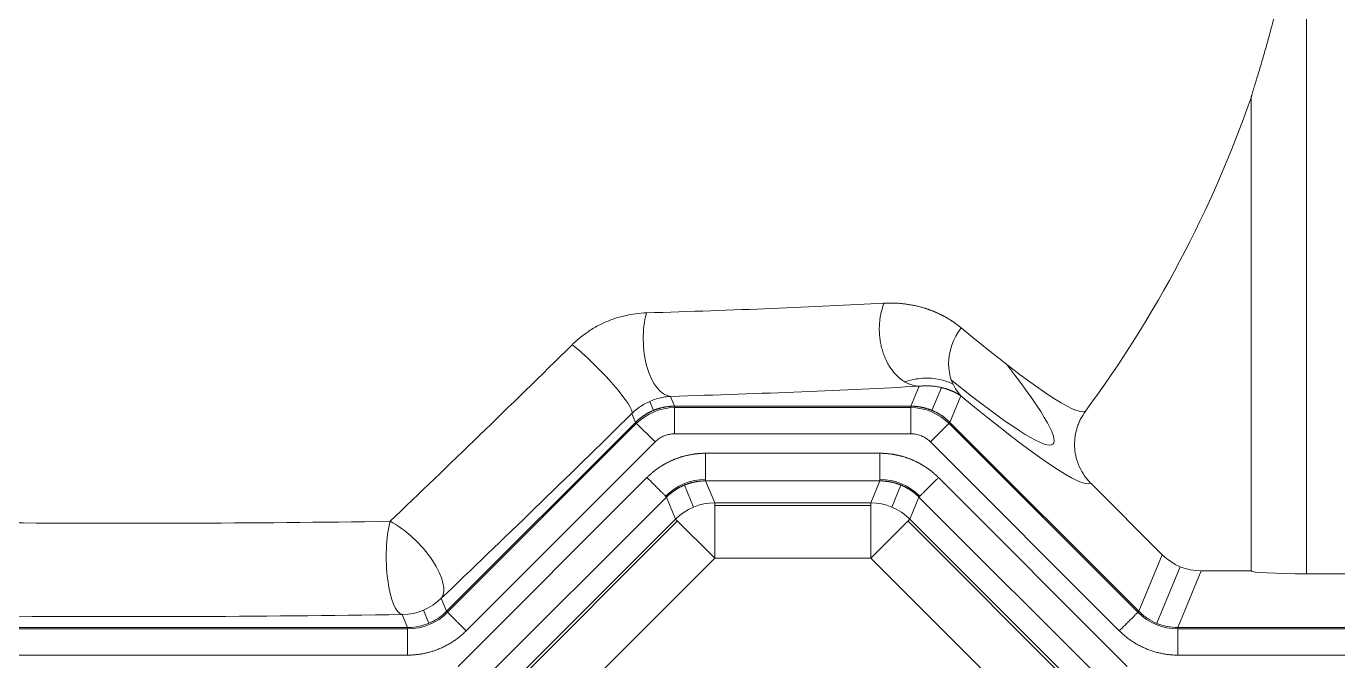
# Model space of a CAD drawing. Header units: millimetres. Extents: x 409 to 2276, y 1039 to 1674.
# Drawn here: x 1611.27 to 1634.98, y 1489.88 to 1501.36 of the extents above; entities that cross this region are included whole.
import ezdxf

# ---------------------------------------------------------------- set-up
doc = ezdxf.new("R2010")
doc.units = ezdxf.units.MM
doc.layers.add('粗实线层', color=7, linetype='Continuous', lineweight=35)

msp = doc.modelspace()

# ---------------------------------------------------------------- linework, layer by layer
at = {"layer": '粗实线层', "lineweight": 20}
for p, q in [((1634.414, 1504.55), (1634.414, 1491.457)), ((1633.414, 1500.062), (1633.414, 1491.51)), ((1622.99, 1494.488), (1622.917, 1494.666)), ((1627.262, 1494.488), (1627.412, 1494.848)), ((1627.644, 1494.411), (1627.815, 1494.825)), ((1627.968, 1494.195), (1628.167, 1494.675)), ((1622.609, 1494.411), (1622.541, 1494.574)), ((1622.99, 1493.989), (1622.99, 1494.488)), ((1627.262, 1494.488), (1622.99, 1494.488)), ((1622.99, 1494.463), (1627.262, 1494.463)), ((1627.262, 1493.989), (1627.262, 1494.488)), ((1622.284, 1494.195), (1618.868, 1490.779)), ((1618.885, 1490.761), (1622.302, 1494.178)), ((1622.284, 1494.195), (1622.218, 1494.356)), ((1622.637, 1493.842), (1622.284, 1494.195)), ((1627.615, 1493.842), (1627.968, 1494.195)), ((1627.951, 1494.178), (1631.367, 1490.761)), ((1631.385, 1490.779), (1627.968, 1494.195)), ((1627.262, 1493.989), (1622.99, 1493.989)), ((1622.637, 1493.842), (1619.221, 1490.426)), ((1631.032, 1490.426), (1627.615, 1493.842)), ((1626.703, 1493.636), (1623.55, 1493.636)), ((1622.491, 1493.197), (1619.076, 1489.782)), ((1631.177, 1489.782), (1627.762, 1493.197)), ((1623.333, 1492.663), (1623.168, 1493.06)), ((1623.55, 1493.137), (1623.715, 1492.74)), ((1626.703, 1493.137), (1623.55, 1493.137)), ((1626.703, 1493.137), (1626.538, 1492.74)), ((1626.92, 1492.663), (1627.084, 1493.06)), ((1631.809, 1491.802), (1630.516, 1493.095)), ((1622.844, 1492.844), (1619.429, 1489.429)), ((1622.844, 1492.844), (1623.008, 1492.447)), ((1623.715, 1491.741), (1623.715, 1492.74)), ((1623.715, 1492.74), (1626.538, 1492.74)), ((1626.538, 1491.741), (1626.538, 1492.74)), ((1627.409, 1492.844), (1627.244, 1492.447)), ((1630.824, 1489.429), (1627.409, 1492.844)), ((1623.715, 1492.69), (1626.538, 1492.69)), ((1619.765, 1489.204), (1623.008, 1492.447)), ((1619.8, 1489.169), (1623.044, 1492.412)), ((1623.715, 1491.741), (1623.008, 1492.447)), ((1626.538, 1491.741), (1627.244, 1492.447)), ((1627.209, 1492.412), (1630.452, 1489.169)), ((1627.244, 1492.447), (1630.488, 1489.204)), ((1631.385, 1490.779), (1631.809, 1491.802)), ((1620.471, 1488.498), (1623.715, 1491.741)), ((1623.715, 1491.741), (1626.538, 1491.741)), ((1626.538, 1491.741), (1629.781, 1488.498)), ((1631.709, 1490.563), (1632.133, 1491.586)), ((1632.091, 1490.486), (1632.515, 1491.51)), ((1633.414, 1491.51), (1632.515, 1491.51)), ((1636.914, 1491.457), (1634.414, 1491.457)), ((1618.771, 1491.014), (1618.868, 1490.779)), ((1618.065, 1490.721), (1618.162, 1490.486)), ((1618.447, 1490.797), (1618.544, 1490.563)), ((1618.162, 1490.486), (1610.126, 1490.486)), ((1610.126, 1490.462), (1618.162, 1490.462)), ((1618.162, 1489.987), (1618.162, 1490.486)), ((1729.162, 1490.486), (1632.091, 1490.486)), ((1632.091, 1490.462), (1729.162, 1490.462)), ((1618.162, 1489.987), (1610.126, 1489.987)), ((1729.162, 1489.987), (1632.091, 1489.987))]:
    msp.add_line(p, q, dxfattribs=at)
msp.add_arc((1613.126, 1507.161), 21.494, 323.5651, 340.7151, dxfattribs=at)
for centre, major_axis, ratio, start_param, end_param in [((1613.126, 1497.039), (18.961, 0), 0.052336, 5.22839, 5.516096), ((1622.917, 1495.665), (0.03, -1), 0.492729, 4.161259, 6.223004), ((1628.873, 1495.381), (-0.637, -0.771), 0.87378, 4.755048, 6.175358), ((1615.402, 1509.437), (15.031, -15.031), 0.052336, 5.777783, 6.267577), ((1622.286, 1498.002), (12.124, 12.124), 0.052336, 4.285661, 4.565512), ((1621.512, 1495.062), (0.702, -0.713), 0.146149, 0.052929, 2.271367), ((1614.802, 1508.837), (15.031, -15.031), 0.052336, 5.833224, 6.67453), ((1613.126, 1495.569), (19.842, 0), 0.052336, 5.22839, 5.516096), ((1614.802, 1508.837), (15.73, -15.73), 0.052336, 5.777785, 6.266268), ((1623.002, 1493.462), (-0.383, 0.925), 0.998395, 5.901338, 6.665033), ((1627.251, 1493.462), (0.383, 0.925), 0.998395, 5.901338, 6.665033), ((1623.418, 1496.87), (12.688, 12.688), 0.052336, 4.285661, 4.565512), ((1623.541, 1492.16), (0.383, -0.925), 0.998395, 2.739177, 3.544008), ((1626.712, 1492.16), (-0.383, -0.925), 0.998395, 2.739177, 3.544008), ((1623.715, 1491.741), (0.924, 0.383), 0.998395, 1.178665, 1.962928), ((1626.538, 1491.741), (0.924, -0.383), 0.998395, 1.178665, 1.962928), ((1613.126, 1493.226), (16.356, 0), 0.052336, 4.536211, 5.005059), ((1618.065, 1491.72), (0.016, -1), 0.288114, 3.951362, 6.228505), ((1618.065, 1491.72), (0.69, -0.724), 0.413327, 0.057507, 2.275945), ((1632.516, 1492.511), (0.383, 0.925), 0.998395, 2.749461, 3.533724), ((1634.414, 1491.51), (-1, 0), 0.052408, 0, 1.570796), ((1618.065, 1491.72), (-0.924, -0.383), 0.998395, 1.178665, 1.962928), ((1613.126, 1491.579), (17.117, 0), 0.052336, 4.536211, 5.005059), ((1618.171, 1491.463), (0.383, -0.925), 0.998395, 5.88077, 6.6856), ((1632.082, 1491.463), (0.383, 0.925), 0.998395, 2.739178, 3.544009)]:
    msp.add_ellipse(centre, major_axis=major_axis, ratio=ratio, start_param=start_param, end_param=end_param, dxfattribs=at)
for points, degree, knots in [([(1633.414, 1500.062), (1633.414, 1500.064), (1633.415, 1500.069), (1633.418, 1500.08), (1633.419, 1500.085), (1633.422, 1500.095), (1633.424, 1500.1), (1633.429, 1500.118), (1633.433, 1500.132), (1633.44, 1500.155), (1633.442, 1500.162), (1633.447, 1500.179), (1633.45, 1500.187), (1633.457, 1500.214), (1633.463, 1500.232), (1633.474, 1500.27), (1633.48, 1500.289), (1633.493, 1500.329), (1633.499, 1500.35), (1633.511, 1500.391), (1633.518, 1500.413), (1633.538, 1500.478), (1633.551, 1500.522), (1633.577, 1500.611), (1633.591, 1500.656), (1633.631, 1500.794), (1633.658, 1500.887), (1633.698, 1501.029), (1633.712, 1501.077), (1633.738, 1501.173), (1633.752, 1501.221), (1633.791, 1501.367), (1633.817, 1501.464), (1633.867, 1501.659), (1633.892, 1501.757), (1633.94, 1501.953), (1633.964, 1502.051), (1634.033, 1502.347), (1634.076, 1502.545), (1634.158, 1502.942), (1634.196, 1503.141), (1634.268, 1503.542), (1634.301, 1503.742), (1634.362, 1504.145), (1634.39, 1504.348), (1634.414, 1504.55)], 3, [0, 0, 0, 0, 0.015625, 0.015625, 0.023437, 0.023437, 0.03125, 0.03125, 0.046875, 0.046875, 0.054687, 0.054687, 0.0625, 0.0625, 0.078125, 0.078125, 0.09375, 0.09375, 0.109375, 0.109375, 0.125, 0.125, 0.15625, 0.15625, 0.1875, 0.1875, 0.25, 0.25, 0.28125, 0.28125, 0.3125, 0.3125, 0.375, 0.375, 0.4375, 0.4375, 0.5, 0.5, 0.625, 0.625, 0.75, 0.75, 0.875, 0.875, 1, 1, 1, 1]), ([(1628.173, 1495.904), (1628.168, 1495.909), (1628.158, 1495.917), (1628.142, 1495.93), (1628.126, 1495.942), (1628.11, 1495.954), (1628.094, 1495.966), (1628.078, 1495.978), (1628.062, 1495.989), (1628.046, 1496.001), (1628.03, 1496.012), (1628.014, 1496.023), (1627.997, 1496.033), (1627.981, 1496.044), (1627.965, 1496.054), (1627.948, 1496.064), (1627.932, 1496.074), (1627.915, 1496.084), (1627.898, 1496.093), (1627.882, 1496.103), (1627.865, 1496.112), (1627.848, 1496.121), (1627.831, 1496.129), (1627.815, 1496.138), (1627.798, 1496.146), (1627.781, 1496.154), (1627.764, 1496.162), (1627.747, 1496.17), (1627.73, 1496.178), (1627.713, 1496.185), (1627.696, 1496.192), (1627.68, 1496.199), (1627.663, 1496.206), (1627.646, 1496.213), (1627.629, 1496.219), (1627.612, 1496.226), (1627.595, 1496.232), (1627.578, 1496.238), (1627.561, 1496.244), (1627.544, 1496.249), (1627.527, 1496.255), (1627.505, 1496.262), (1627.476, 1496.271), (1627.441, 1496.28), (1627.406, 1496.29), (1627.371, 1496.298), (1627.335, 1496.306), (1627.299, 1496.314), (1627.263, 1496.32), (1627.227, 1496.327), (1627.19, 1496.332), (1627.154, 1496.337), (1627.117, 1496.341), (1627.08, 1496.345), (1627.042, 1496.348), (1627.005, 1496.35), (1626.967, 1496.352), (1626.93, 1496.353), (1626.892, 1496.353), (1626.853, 1496.353), (1626.815, 1496.352), (1626.789, 1496.351), (1626.777, 1496.35)], 3, [0, 0, 0, 0, 0.015668, 0.031236, 0.046705, 0.062075, 0.077346, 0.092518, 0.107591, 0.122564, 0.137439, 0.152215, 0.166891, 0.181468, 0.195945, 0.210324, 0.224603, 0.238783, 0.252865, 0.266847, 0.28073, 0.294515, 0.308201, 0.321789, 0.335279, 0.34867, 0.361962, 0.375156, 0.38825, 0.401246, 0.414143, 0.426941, 0.439639, 0.452239, 0.46474, 0.477142, 0.489445, 0.50165, 0.513756, 0.525764, 0.537674, 0.549486, 0.573514, 0.597381, 0.621086, 0.64463, 0.668014, 0.691237, 0.714303, 0.737213, 0.759968, 0.782566, 0.805006, 0.827289, 0.849414, 0.871383, 0.893197, 0.91486, 0.936372, 0.957734, 0.978943, 1, 1, 1, 1]), ([(1627.156, 1494.926), (1627.271, 1494.968), (1627.377, 1494.986), (1627.697, 1495.007), (1627.876, 1494.961), (1628.023, 1494.888)], 3, [0, 0, 0, 0, 0.301748, 0.301748, 1, 1, 1, 1]), ([(1628.167, 1494.675), (1628.163, 1494.677), (1628.155, 1494.683), (1628.143, 1494.69), (1628.13, 1494.698), (1628.118, 1494.705), (1628.106, 1494.713), (1628.093, 1494.72), (1628.081, 1494.726), (1628.068, 1494.733), (1628.056, 1494.739), (1628.043, 1494.745), (1628.031, 1494.751), (1628.018, 1494.757), (1628.006, 1494.763), (1627.993, 1494.768), (1627.98, 1494.773), (1627.968, 1494.778), (1627.955, 1494.783), (1627.943, 1494.788), (1627.93, 1494.792), (1627.918, 1494.796), (1627.905, 1494.8), (1627.893, 1494.804), (1627.88, 1494.808), (1627.868, 1494.812), (1627.855, 1494.815), (1627.843, 1494.818), (1627.831, 1494.821), (1627.818, 1494.824), (1627.801, 1494.828), (1627.778, 1494.833), (1627.75, 1494.838), (1627.721, 1494.843), (1627.693, 1494.847), (1627.664, 1494.85), (1627.636, 1494.852), (1627.607, 1494.854), (1627.579, 1494.855), (1627.551, 1494.856), (1627.523, 1494.855), (1627.495, 1494.855), (1627.467, 1494.853), (1627.439, 1494.851), (1627.421, 1494.849), (1627.412, 1494.848)], 3, [0, 0, 0, 0, 0.022846, 0.045444, 0.067793, 0.089893, 0.111745, 0.133348, 0.154703, 0.17581, 0.196668, 0.217278, 0.23764, 0.257753, 0.277618, 0.297235, 0.316603, 0.335724, 0.354597, 0.373221, 0.391598, 0.409727, 0.427608, 0.445241, 0.462626, 0.479764, 0.496654, 0.513297, 0.529692, 0.54584, 0.561741, 0.598126, 0.633724, 0.668536, 0.702564, 0.735807, 0.768269, 0.79995, 0.830852, 0.860976, 0.890324, 0.918898, 0.946701, 0.973734, 1, 1, 1, 1]), ([(1622.99, 1494.488), (1622.986, 1494.488), (1622.976, 1494.488), (1622.961, 1494.487), (1622.946, 1494.487), (1622.931, 1494.486), (1622.917, 1494.485), (1622.902, 1494.484), (1622.887, 1494.482), (1622.872, 1494.481), (1622.858, 1494.479), (1622.843, 1494.477), (1622.828, 1494.475), (1622.814, 1494.472), (1622.799, 1494.469), (1622.785, 1494.466), (1622.77, 1494.463), (1622.756, 1494.46), (1622.742, 1494.456), (1622.727, 1494.452), (1622.713, 1494.448), (1622.699, 1494.444), (1622.685, 1494.44), (1622.671, 1494.435), (1622.657, 1494.43), (1622.643, 1494.425), (1622.629, 1494.42), (1622.615, 1494.415), (1622.602, 1494.409), (1622.588, 1494.403), (1622.575, 1494.397), (1622.561, 1494.391), (1622.548, 1494.384), (1622.535, 1494.378), (1622.521, 1494.371), (1622.508, 1494.364), (1622.496, 1494.356), (1622.483, 1494.349), (1622.47, 1494.341), (1622.457, 1494.334), (1622.445, 1494.326), (1622.433, 1494.317), (1622.42, 1494.309), (1622.408, 1494.301), (1622.396, 1494.292), (1622.385, 1494.283), (1622.373, 1494.274), (1622.361, 1494.265), (1622.35, 1494.255), (1622.339, 1494.246), (1622.327, 1494.236), (1622.316, 1494.226), (1622.306, 1494.216), (1622.295, 1494.206), (1622.288, 1494.199), (1622.284, 1494.195)], 3, [0, 0, 0, 0, 0.018859, 0.037718, 0.056578, 0.075438, 0.094298, 0.113158, 0.132018, 0.150879, 0.16974, 0.188601, 0.207463, 0.226325, 0.245187, 0.264049, 0.282912, 0.301775, 0.320639, 0.339503, 0.358367, 0.377231, 0.396096, 0.414962, 0.433827, 0.452693, 0.47156, 0.490427, 0.509294, 0.528161, 0.547029, 0.565898, 0.584766, 0.603635, 0.622505, 0.641374, 0.660245, 0.679116, 0.697987, 0.716859, 0.735731, 0.754604, 0.773478, 0.792351, 0.811226, 0.830101, 0.848977, 0.867853, 0.88673, 0.905608, 0.924486, 0.943364, 0.962243, 0.981121, 1, 1, 1, 1]), ([(1627.968, 1494.195), (1627.965, 1494.199), (1627.958, 1494.206), (1627.947, 1494.216), (1627.936, 1494.226), (1627.925, 1494.236), (1627.914, 1494.246), (1627.903, 1494.255), (1627.891, 1494.265), (1627.88, 1494.274), (1627.868, 1494.283), (1627.856, 1494.292), (1627.844, 1494.3), (1627.832, 1494.309), (1627.82, 1494.317), (1627.808, 1494.326), (1627.795, 1494.334), (1627.783, 1494.341), (1627.77, 1494.349), (1627.757, 1494.356), (1627.744, 1494.364), (1627.731, 1494.371), (1627.718, 1494.378), (1627.705, 1494.384), (1627.692, 1494.391), (1627.678, 1494.397), (1627.665, 1494.403), (1627.651, 1494.409), (1627.638, 1494.414), (1627.624, 1494.42), (1627.61, 1494.425), (1627.596, 1494.43), (1627.582, 1494.435), (1627.568, 1494.44), (1627.554, 1494.444), (1627.54, 1494.448), (1627.525, 1494.452), (1627.511, 1494.456), (1627.497, 1494.46), (1627.482, 1494.463), (1627.468, 1494.466), (1627.453, 1494.469), (1627.439, 1494.472), (1627.424, 1494.475), (1627.41, 1494.477), (1627.395, 1494.479), (1627.38, 1494.481), (1627.366, 1494.482), (1627.351, 1494.484), (1627.336, 1494.485), (1627.321, 1494.486), (1627.307, 1494.487), (1627.292, 1494.487), (1627.277, 1494.488), (1627.267, 1494.488), (1627.262, 1494.488)], 3, [0, 0, 0, 0, 0.018859, 0.037718, 0.056577, 0.075437, 0.094296, 0.113156, 0.132016, 0.150877, 0.169738, 0.188599, 0.20746, 0.226322, 0.245184, 0.264046, 0.282909, 0.301772, 0.320635, 0.339499, 0.358363, 0.377228, 0.396092, 0.414958, 0.433823, 0.452689, 0.471556, 0.490423, 0.50929, 0.528157, 0.547025, 0.565894, 0.584762, 0.603631, 0.622501, 0.641371, 0.660241, 0.679112, 0.697984, 0.716856, 0.735728, 0.754601, 0.773475, 0.792349, 0.811224, 0.830099, 0.848975, 0.867852, 0.886729, 0.905606, 0.924485, 0.943363, 0.962242, 0.981121, 1, 1, 1, 1]), ([(1630.419, 1494.396), (1630.384, 1494.348), (1630.353, 1494.297), (1630.314, 1494.218), (1630.302, 1494.191), (1630.286, 1494.149), (1630.281, 1494.136), (1630.271, 1494.107), (1630.267, 1494.093), (1630.246, 1494.022), (1630.235, 1493.964), (1630.226, 1493.876), (1630.224, 1493.846), (1630.223, 1493.802), (1630.223, 1493.787), (1630.224, 1493.757), (1630.225, 1493.742), (1630.23, 1493.668), (1630.24, 1493.61), (1630.262, 1493.524), (1630.271, 1493.496), (1630.29, 1493.44), (1630.302, 1493.412), (1630.339, 1493.331), (1630.368, 1493.28), (1630.418, 1493.207), (1630.436, 1493.184), (1630.475, 1493.138), (1630.495, 1493.116), (1630.516, 1493.095)], 3, [0, 0, 0, 0, 0.125, 0.125, 0.1875, 0.1875, 0.21875, 0.21875, 0.25, 0.25, 0.375, 0.375, 0.4375, 0.4375, 0.46875, 0.46875, 0.5, 0.5, 0.625, 0.625, 0.6875, 0.6875, 0.75, 0.75, 0.875, 0.875, 0.9375, 0.9375, 1, 1, 1, 1]), ([(1623.55, 1493.636), (1623.543, 1493.636), (1623.53, 1493.636), (1623.509, 1493.636), (1623.489, 1493.635), (1623.469, 1493.634), (1623.449, 1493.633), (1623.428, 1493.631), (1623.408, 1493.629), (1623.388, 1493.627), (1623.368, 1493.625), (1623.348, 1493.622), (1623.328, 1493.62), (1623.308, 1493.616), (1623.288, 1493.613), (1623.268, 1493.609), (1623.248, 1493.605), (1623.228, 1493.601), (1623.208, 1493.597), (1623.188, 1493.592), (1623.169, 1493.587), (1623.149, 1493.582), (1623.13, 1493.576), (1623.11, 1493.57), (1623.091, 1493.564), (1623.072, 1493.558), (1623.052, 1493.551), (1623.033, 1493.544), (1623.014, 1493.537), (1622.995, 1493.53), (1622.977, 1493.522), (1622.958, 1493.514), (1622.939, 1493.506), (1622.921, 1493.497), (1622.902, 1493.489), (1622.884, 1493.48), (1622.866, 1493.471), (1622.848, 1493.461), (1622.83, 1493.452), (1622.813, 1493.442), (1622.795, 1493.432), (1622.778, 1493.422), (1622.76, 1493.411), (1622.743, 1493.4), (1622.726, 1493.389), (1622.709, 1493.378), (1622.692, 1493.366), (1622.676, 1493.355), (1622.66, 1493.343), (1622.643, 1493.331), (1622.627, 1493.318), (1622.611, 1493.306), (1622.596, 1493.293), (1622.58, 1493.28), (1622.565, 1493.267), (1622.55, 1493.253), (1622.535, 1493.24), (1622.52, 1493.226), (1622.505, 1493.212), (1622.496, 1493.202), (1622.491, 1493.197)], 3, [0, 0, 0, 0, 0.01726, 0.03452, 0.051778, 0.069035, 0.086291, 0.103545, 0.120799, 0.138051, 0.155303, 0.172554, 0.189803, 0.207052, 0.2243, 0.241547, 0.258794, 0.27604, 0.293286, 0.310532, 0.327779, 0.345025, 0.362271, 0.379517, 0.396764, 0.41401, 0.431256, 0.448503, 0.465749, 0.482995, 0.500241, 0.517486, 0.534731, 0.551975, 0.569219, 0.586461, 0.603703, 0.620944, 0.638184, 0.655423, 0.67266, 0.689897, 0.707132, 0.724366, 0.741598, 0.758829, 0.77606, 0.793289, 0.810517, 0.827745, 0.844971, 0.862198, 0.879424, 0.896649, 0.913875, 0.9311, 0.948325, 0.96555, 0.982775, 1, 1, 1, 1]), ([(1627.762, 1493.197), (1627.757, 1493.202), (1627.747, 1493.212), (1627.733, 1493.226), (1627.718, 1493.24), (1627.703, 1493.253), (1627.688, 1493.267), (1627.672, 1493.28), (1627.657, 1493.293), (1627.641, 1493.306), (1627.625, 1493.318), (1627.609, 1493.331), (1627.593, 1493.343), (1627.576, 1493.355), (1627.56, 1493.367), (1627.543, 1493.378), (1627.526, 1493.389), (1627.509, 1493.4), (1627.492, 1493.411), (1627.475, 1493.422), (1627.457, 1493.432), (1627.44, 1493.442), (1627.422, 1493.452), (1627.404, 1493.462), (1627.386, 1493.471), (1627.368, 1493.48), (1627.35, 1493.489), (1627.331, 1493.498), (1627.313, 1493.506), (1627.294, 1493.514), (1627.276, 1493.522), (1627.257, 1493.53), (1627.238, 1493.537), (1627.219, 1493.544), (1627.2, 1493.551), (1627.181, 1493.558), (1627.161, 1493.564), (1627.142, 1493.57), (1627.123, 1493.576), (1627.103, 1493.582), (1627.083, 1493.587), (1627.064, 1493.592), (1627.044, 1493.597), (1627.024, 1493.601), (1627.004, 1493.605), (1626.985, 1493.609), (1626.965, 1493.613), (1626.945, 1493.617), (1626.925, 1493.62), (1626.905, 1493.623), (1626.884, 1493.625), (1626.864, 1493.627), (1626.844, 1493.629), (1626.824, 1493.631), (1626.804, 1493.633), (1626.784, 1493.634), (1626.763, 1493.635), (1626.743, 1493.636), (1626.723, 1493.636), (1626.709, 1493.636), (1626.703, 1493.636)], 3, [0, 0, 0, 0, 0.01726, 0.03452, 0.051778, 0.069035, 0.086291, 0.103545, 0.120799, 0.138051, 0.155303, 0.172554, 0.189803, 0.207052, 0.2243, 0.241547, 0.258794, 0.27604, 0.293286, 0.310532, 0.327779, 0.345025, 0.362271, 0.379517, 0.396764, 0.41401, 0.431257, 0.448503, 0.465749, 0.482995, 0.500241, 0.517486, 0.534731, 0.551975, 0.569219, 0.586461, 0.603703, 0.620944, 0.638184, 0.655423, 0.67266, 0.689897, 0.707132, 0.724366, 0.741598, 0.758829, 0.77606, 0.793289, 0.810517, 0.827745, 0.844971, 0.862198, 0.879424, 0.896649, 0.913875, 0.9311, 0.948325, 0.96555, 0.982775, 1, 1, 1, 1]), ([(1626.703, 1493.137), (1626.703, 1493.138), (1626.703, 1493.143), (1626.703, 1493.158), (1626.703, 1493.169), (1626.703, 1493.195), (1626.703, 1493.211), (1626.703, 1493.248), (1626.703, 1493.269), (1626.703, 1493.315), (1626.703, 1493.34), (1626.703, 1493.393), (1626.703, 1493.421), (1626.703, 1493.48), (1626.703, 1493.511), (1626.703, 1493.573), (1626.703, 1493.604), (1626.703, 1493.636)], 3, [0, 0, 0, 0, 0.125, 0.125, 0.25, 0.25, 0.375, 0.375, 0.5, 0.5, 0.625, 0.625, 0.75, 0.75, 0.875, 0.875, 1, 1, 1, 1]), ([(1622.844, 1492.844), (1622.843, 1492.845), (1622.839, 1492.849), (1622.829, 1492.859), (1622.821, 1492.867), (1622.803, 1492.886), (1622.791, 1492.897), (1622.765, 1492.923), (1622.75, 1492.938), (1622.718, 1492.97), (1622.683, 1493.006), (1622.643, 1493.046), (1622.601, 1493.087), (1622.58, 1493.109), (1622.536, 1493.153), (1622.513, 1493.175), (1622.491, 1493.197)], 3, [0, 0, 0, 0, 0.125, 0.125, 0.25, 0.25, 0.375, 0.375, 0.5, 0.5, 0.625, 0.75, 0.75, 0.875, 0.875, 1, 1, 1, 1]), ([(1623.55, 1493.137), (1623.545, 1493.137), (1623.535, 1493.137), (1623.52, 1493.136), (1623.506, 1493.136), (1623.491, 1493.135), (1623.476, 1493.134), (1623.461, 1493.133), (1623.447, 1493.132), (1623.432, 1493.13), (1623.417, 1493.128), (1623.403, 1493.126), (1623.388, 1493.124), (1623.373, 1493.121), (1623.359, 1493.118), (1623.344, 1493.115), (1623.33, 1493.112), (1623.315, 1493.109), (1623.301, 1493.105), (1623.287, 1493.102), (1623.272, 1493.098), (1623.258, 1493.093), (1623.244, 1493.089), (1623.23, 1493.084), (1623.216, 1493.079), (1623.202, 1493.074), (1623.188, 1493.069), (1623.175, 1493.064), (1623.161, 1493.058), (1623.147, 1493.052), (1623.134, 1493.046), (1623.12, 1493.04), (1623.107, 1493.033), (1623.094, 1493.027), (1623.081, 1493.02), (1623.068, 1493.013), (1623.055, 1493.006), (1623.042, 1492.998), (1623.029, 1492.991), (1623.017, 1492.983), (1623.004, 1492.975), (1622.992, 1492.967), (1622.98, 1492.958), (1622.968, 1492.95), (1622.956, 1492.941), (1622.944, 1492.932), (1622.932, 1492.923), (1622.921, 1492.914), (1622.909, 1492.904), (1622.898, 1492.895), (1622.887, 1492.885), (1622.876, 1492.875), (1622.865, 1492.865), (1622.854, 1492.855), (1622.847, 1492.848), (1622.844, 1492.844)], 3, [0, 0, 0, 0, 0.01888, 0.03776, 0.056638, 0.075515, 0.094392, 0.113268, 0.132143, 0.151017, 0.16989, 0.188763, 0.207635, 0.226506, 0.245377, 0.264247, 0.283117, 0.301985, 0.320854, 0.339722, 0.358589, 0.377456, 0.396322, 0.415189, 0.434054, 0.45292, 0.471785, 0.49065, 0.509514, 0.528379, 0.547243, 0.566107, 0.584971, 0.603835, 0.622698, 0.641562, 0.660426, 0.679289, 0.698153, 0.717017, 0.735881, 0.754744, 0.773609, 0.792473, 0.811337, 0.830202, 0.849067, 0.867932, 0.886798, 0.905664, 0.92453, 0.943397, 0.962264, 0.981132, 1, 1, 1, 1]), ([(1627.409, 1492.844), (1627.405, 1492.848), (1627.398, 1492.855), (1627.387, 1492.865), (1627.377, 1492.875), (1627.366, 1492.885), (1627.355, 1492.895), (1627.343, 1492.904), (1627.332, 1492.914), (1627.32, 1492.923), (1627.309, 1492.932), (1627.297, 1492.941), (1627.285, 1492.95), (1627.273, 1492.958), (1627.26, 1492.967), (1627.248, 1492.975), (1627.236, 1492.983), (1627.223, 1492.991), (1627.21, 1492.998), (1627.198, 1493.006), (1627.185, 1493.013), (1627.172, 1493.02), (1627.159, 1493.027), (1627.145, 1493.033), (1627.132, 1493.04), (1627.119, 1493.046), (1627.105, 1493.052), (1627.092, 1493.058), (1627.078, 1493.064), (1627.064, 1493.069), (1627.05, 1493.074), (1627.036, 1493.08), (1627.022, 1493.084), (1627.008, 1493.089), (1626.994, 1493.093), (1626.98, 1493.098), (1626.966, 1493.102), (1626.951, 1493.105), (1626.937, 1493.109), (1626.923, 1493.112), (1626.908, 1493.116), (1626.894, 1493.118), (1626.879, 1493.121), (1626.865, 1493.124), (1626.85, 1493.126), (1626.835, 1493.128), (1626.821, 1493.13), (1626.806, 1493.132), (1626.791, 1493.133), (1626.776, 1493.134), (1626.762, 1493.135), (1626.747, 1493.136), (1626.732, 1493.136), (1626.717, 1493.137), (1626.707, 1493.137), (1626.703, 1493.137)], 3, [0, 0, 0, 0, 0.018881, 0.03776, 0.056639, 0.075517, 0.094394, 0.11327, 0.132145, 0.151019, 0.169893, 0.188766, 0.207638, 0.22651, 0.24538, 0.264251, 0.28312, 0.301989, 0.320858, 0.339726, 0.358593, 0.37746, 0.396327, 0.415193, 0.434059, 0.452924, 0.47179, 0.490654, 0.509519, 0.528383, 0.547248, 0.566112, 0.584975, 0.603839, 0.622703, 0.641566, 0.66043, 0.679293, 0.698157, 0.71702, 0.735884, 0.754748, 0.773612, 0.792476, 0.81134, 0.830205, 0.84907, 0.867935, 0.8868, 0.905666, 0.924532, 0.943398, 0.962265, 0.981132, 1, 1, 1, 1]), ([(1618.868, 1490.779), (1618.788, 1490.699), (1618.59, 1490.559), (1618.333, 1490.491), (1618.185, 1490.486), (1618.162, 1490.486)], 3, [0, 0, 0, 0, 0.43417, 0.911466, 1, 1, 1, 1]), ([(1631.032, 1490.426), (1631.054, 1490.448), (1631.076, 1490.471), (1631.12, 1490.515), (1631.142, 1490.536), (1631.183, 1490.578), (1631.223, 1490.618), (1631.259, 1490.653), (1631.291, 1490.685), (1631.306, 1490.7), (1631.332, 1490.726), (1631.343, 1490.738), (1631.362, 1490.756), (1631.369, 1490.764), (1631.38, 1490.774), (1631.384, 1490.778), (1631.385, 1490.779)], 3, [0, 0, 0, 0, 0.125, 0.125, 0.25, 0.25, 0.375, 0.5, 0.5, 0.625, 0.625, 0.75, 0.75, 0.875, 0.875, 1, 1, 1, 1]), ([(1632.091, 1490.486), (1632.026, 1490.486), (1631.834, 1490.505), (1631.587, 1490.605), (1631.434, 1490.73), (1631.385, 1490.779)], 3, [0, 0, 0, 0, 0.247378, 0.735472, 1, 1, 1, 1]), ([(1619.221, 1490.426), (1619.006, 1490.211), (1618.722, 1490.096), (1618.452, 1489.987), (1618.162, 1489.987)], 2, [0, 0, 0, 0.5, 0.5, 1, 1, 1]), ([(1632.091, 1489.987), (1631.793, 1489.987), (1631.516, 1490.103), (1631.241, 1490.217), (1631.032, 1490.426)], 2, [0, 0, 0, 0.5, 0.5, 1, 1, 1])]:
    msp.add_open_spline(points, degree=degree, knots=knots, dxfattribs=at)
for points, weights in [([(1626.777, 1496.35), (1626.49, 1495.62), (1626.803, 1494.879), (1627.412, 1494.848)], [1.32093756612, 0.893022674672, 0.8930208113, 1.32093197601]), ([(1623.55, 1493.137), (1623.55, 1493.151), (1623.55, 1493.355), (1623.55, 1493.636)], [1.15918129403, 0.946940280974, 0.94693956866, 1.15917915708]), ([(1627.409, 1492.844), (1627.419, 1492.855), (1627.563, 1492.999), (1627.762, 1493.197)], [1.159181298, 0.946940280976, 0.946939567336, 1.15917915708]), ([(1619.221, 1490.426), (1619.022, 1490.624), (1618.878, 1490.769), (1618.868, 1490.779)], [1.15918143932, 0.946940010618, 0.946939520228, 1.15917996815]), ([(1632.091, 1489.987), (1632.091, 1490.268), (1632.091, 1490.472), (1632.091, 1490.486)], [1.15914994302, 0.946929489168, 0.94695002098, 1.15921153846])]:
    msp.add_rational_spline(points, weights, degree=3, dxfattribs=at)
for points in [[(1622.482, 1496.176), (1622.417, 1496.174), (1622.288, 1496.163), (1622.091, 1496.128), (1621.889, 1496.07), (1621.685, 1495.987), (1621.487, 1495.879), (1621.303, 1495.749), (1621.192, 1495.652), (1621.139, 1495.6)], [(1622.917, 1494.666), (1622.883, 1494.664), (1622.816, 1494.657), (1622.714, 1494.636), (1622.61, 1494.604), (1622.503, 1494.559), (1622.4, 1494.502), (1622.304, 1494.434), (1622.245, 1494.383), (1622.218, 1494.356)], [(1622.99, 1493.989), (1622.969, 1493.989), (1622.925, 1493.986), (1622.855, 1493.972), (1622.783, 1493.946), (1622.709, 1493.905), (1622.661, 1493.866), (1622.637, 1493.842)], [(1627.615, 1493.842), (1627.6, 1493.858), (1627.567, 1493.887), (1627.508, 1493.926), (1627.438, 1493.959), (1627.357, 1493.982), (1627.295, 1493.989), (1627.262, 1493.989)]]:
    msp.add_open_spline(points, degree=3, dxfattribs=at)

doc.saveas('drawing.dxf')
